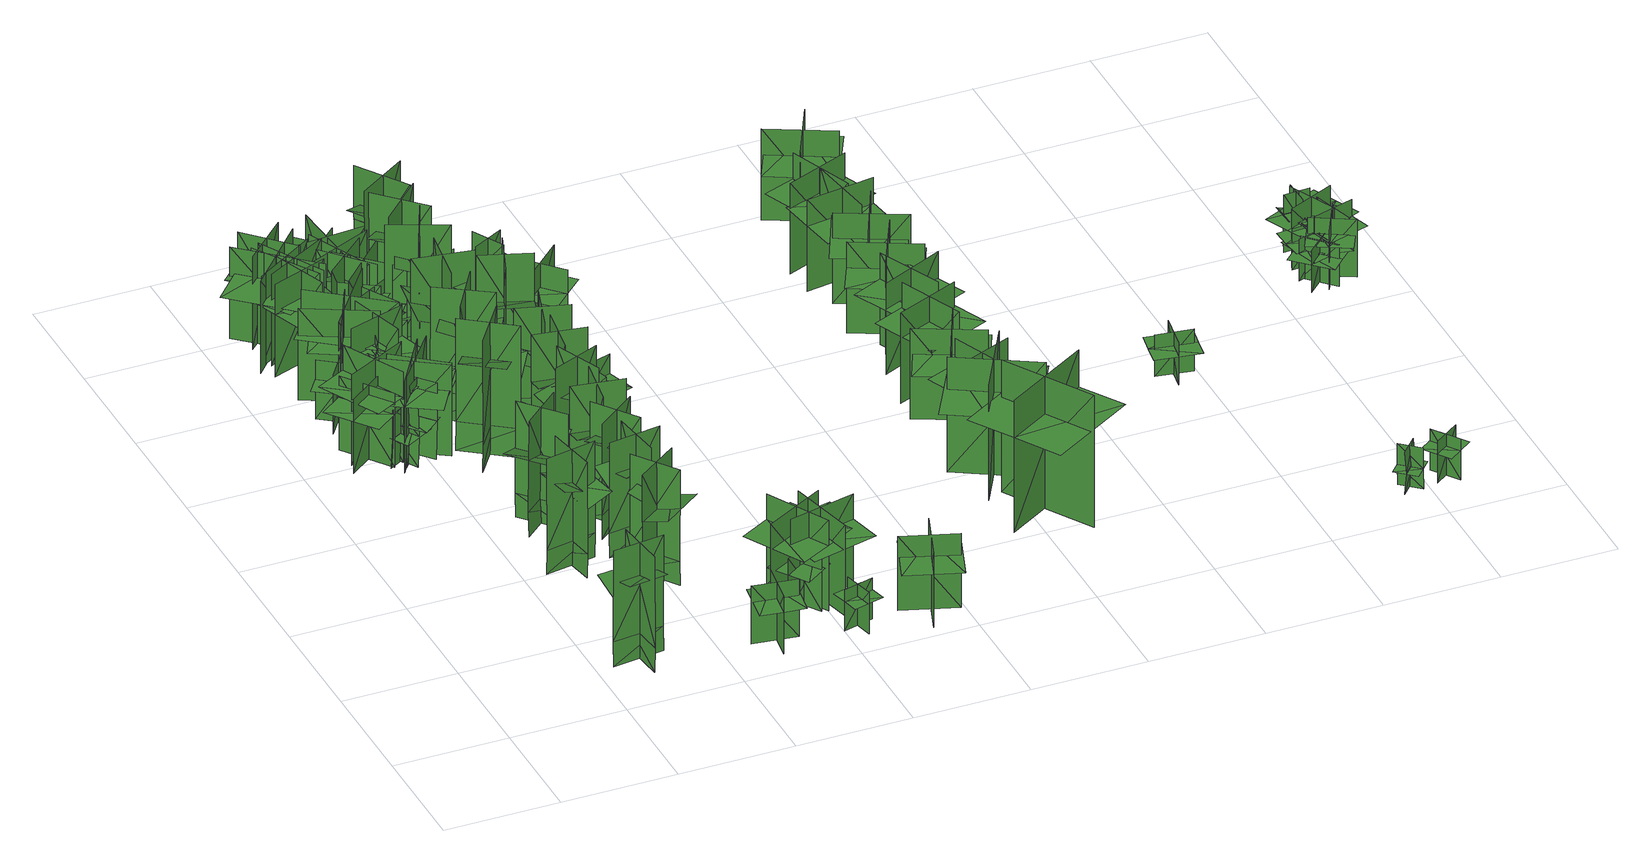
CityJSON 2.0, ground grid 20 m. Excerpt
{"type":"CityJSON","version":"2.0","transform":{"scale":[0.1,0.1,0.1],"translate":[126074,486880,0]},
"CityObjects":{
"tree1":{"type":"SolitaryVegetationObject","geometry":[{"type":"MultiSurface","lod":"1","boundaries":[[[0,1,2]],[[0,2,3]],[[4,5,6]],[[4,6,7]],[[8,9,5]],[[8,5,4]],[[10,11,1]],[[10,1,0]],[[12,13,14]],[[12,14,15]],[[16,17,18]],[[16,18,19]]]}]},
"tree2":{"type":"SolitaryVegetationObject","geometry":[{"type":"MultiSurface","lod":"1","boundaries":[[[20,21,22]],[[20,22,23]],[[24,25,26]],[[24,26,27]],[[28,29,30]],[[28,30,31]],[[28,31,32]],[[28,32,33]]]}]},
"tree3":{"type":"SolitaryVegetationObject","geometry":[{"type":"MultiSurface","lod":"1","boundaries":[[[34,35,36]],[[34,36,37]],[[38,39,40]],[[38,40,41]],[[42,43,44]],[[42,44,45]],[[42,45,46]],[[42,46,47]]]}]},
"tree4":{"type":"SolitaryVegetationObject","geometry":[{"type":"MultiSurface","lod":"1","boundaries":[[[48,49,50]],[[48,50,51]],[[52,53,54]],[[52,54,55]],[[56,57,58]],[[56,58,59]],[[56,60,61]],[[56,61,57]]]}]},
"tree5":{"type":"SolitaryVegetationObject","geometry":[{"type":"MultiSurface","lod":"1","boundaries":[[[62,63,64]],[[62,64,65]],[[66,67,68]],[[66,68,69]],[[70,71,67]],[[70,67,66]],[[72,73,63]],[[72,63,62]],[[62,63,74]],[[62,74,75]],[[62,76,77]],[[62,77,63]]]}]},
"tree6":{"type":"SolitaryVegetationObject","geometry":[{"type":"MultiSurface","lod":"1","boundaries":[[[78,79,80]],[[78,80,81]],[[82,83,84]],[[82,84,85]],[[86,87,83]],[[86,83,82]],[[88,89,79]],[[88,79,78]],[[90,91,92]],[[90,92,93]],[[94,95,96]],[[94,96,97]]]}]},
"tree7":{"type":"SolitaryVegetationObject","geometry":[{"type":"MultiSurface","lod":"1","boundaries":[[[98,99,100]],[[98,100,101]],[[102,103,104]],[[102,104,105]],[[106,107,108]],[[106,108,109]],[[106,109,110]],[[106,110,111]]]}]},
"tree8":{"type":"SolitaryVegetationObject","geometry":[{"type":"MultiSurface","lod":"1","boundaries":[[[112,113,114]],[[112,114,115]],[[116,117,118]],[[116,118,119]],[[120,121,117]],[[120,117,116]],[[122,123,113]],[[122,113,112]],[[112,113,124]],[[112,124,125]],[[112,126,127]],[[112,127,113]]]}]},
"tree9":{"type":"SolitaryVegetationObject","geometry":[{"type":"MultiSurface","lod":"1","boundaries":[[[128,129,130]],[[128,130,131]],[[132,133,134]],[[132,134,135]],[[136,137,138]],[[136,138,139]],[[136,139,140]],[[136,140,141]]]}]},
"tree10":{"type":"SolitaryVegetationObject","geometry":[{"type":"MultiSurface","lod":"1","boundaries":[[[142,143,144]],[[142,144,145]],[[146,147,148]],[[146,148,149]],[[150,151,152]],[[150,152,153]],[[150,153,154]],[[150,154,155]]]}]},
"tree11":{"type":"SolitaryVegetationObject","geometry":[{"type":"MultiSurface","lod":"1","boundaries":[[[156,157,158]],[[156,158,159]],[[160,161,162]],[[160,162,163]],[[164,165,161]],[[164,161,160]],[[166,167,157]],[[166,157,156]],[[168,169,170]],[[168,170,171]],[[172,173,174]],[[172,174,175]]]}]},
"tree12":{"type":"SolitaryVegetationObject","geometry":[{"type":"MultiSurface","lod":"1","boundaries":[[[176,177,178]],[[176,178,179]],[[180,181,182]],[[180,182,183]],[[184,185,186]],[[184,186,187]],[[184,187,188]],[[184,188,189]]]}]},
"tree13":{"type":"SolitaryVegetationObject","geometry":[{"type":"MultiSurface","lod":"1","boundaries":[[[190,191,192]],[[190,192,193]],[[194,195,196]],[[194,196,197]],[[198,199,200]],[[198,200,201]],[[198,202,203]],[[198,203,199]]]}]},
"tree14":{"type":"SolitaryVegetationObject","geometry":[{"type":"MultiSurface","lod":"1","boundaries":[[[204,205,206]],[[204,206,207]],[[208,209,210]],[[208,210,211]],[[212,213,214]],[[212,214,215]],[[212,215,216]],[[212,216,217]]]}]},
"tree15":{"type":"SolitaryVegetationObject","geometry":[{"type":"MultiSurface","lod":"1","boundaries":[[[218,219,220]],[[218,220,221]],[[222,223,224]],[[222,224,225]],[[226,227,228]],[[226,228,229]],[[226,230,231]],[[226,231,227]]]}]},
"tree16":{"type":"SolitaryVegetationObject","geometry":[{"type":"MultiSurface","lod":"1","boundaries":[[[232,233,234]],[[232,234,235]],[[236,237,238]],[[236,238,239]],[[240,241,242]],[[240,242,243]],[[240,243,244]],[[240,244,245]]]}]},
"tree17":{"type":"SolitaryVegetationObject","geometry":[{"type":"MultiSurface","lod":"1","boundaries":[[[246,247,248]],[[246,248,249]],[[250,251,252]],[[250,252,253]],[[254,255,256]],[[254,256,257]],[[254,257,258]],[[254,258,259]]]}]},
"tree18":{"type":"SolitaryVegetationObject","geometry":[{"type":"MultiSurface","lod":"1","boundaries":[[[260,261,262]],[[260,262,263]],[[264,265,266]],[[264,266,267]],[[268,269,270]],[[268,270,271]],[[268,272,273]],[[268,273,269]]]}]},
"tree19":{"type":"SolitaryVegetationObject","geometry":[{"type":"MultiSurface","lod":"1","boundaries":[[[274,275,276]],[[274,276,277]],[[278,279,280]],[[278,280,281]],[[282,283,284]],[[282,284,285]],[[282,285,286]],[[282,286,287]]]}]},
"tree20":{"type":"SolitaryVegetationObject","geometry":[{"type":"MultiSurface","lod":"1","boundaries":[[[288,289,290]],[[288,290,291]],[[292,293,294]],[[292,294,295]],[[296,297,298]],[[296,298,299]],[[296,300,301]],[[296,301,297]]]}]},
"tree21":{"type":"SolitaryVegetationObject","geometry":[{"type":"MultiSurface","lod":"1","boundaries":[[[302,303,304]],[[302,304,305]],[[306,307,308]],[[306,308,309]],[[310,311,312]],[[310,312,313]],[[310,314,315]],[[310,315,311]]]}]},
"tree22":{"type":"SolitaryVegetationObject","geometry":[{"type":"MultiSurface","lod":"1","boundaries":[[[316,317,318]],[[316,318,319]],[[320,321,322]],[[320,322,323]],[[324,325,326]],[[324,326,327]],[[324,328,329]],[[324,329,325]]]}]},
"tree23":{"type":"SolitaryVegetationObject","geometry":[{"type":"MultiSurface","lod":"1","boundaries":[[[330,331,332]],[[330,332,333]],[[334,335,336]],[[334,336,337]],[[338,339,340]],[[338,340,341]],[[338,341,342]],[[338,342,343]]]}]},
"tree24":{"type":"SolitaryVegetationObject","geometry":[{"type":"MultiSurface","lod":"1","boundaries":[[[344,345,346]],[[344,346,347]],[[348,349,350]],[[348,350,351]],[[352,353,354]],[[352,354,355]],[[352,355,356]],[[352,356,357]]]}]},
"tree25":{"type":"SolitaryVegetationObject","geometry":[{"type":"MultiSurface","lod":"1","boundaries":[[[358,359,360]],[[358,360,361]],[[362,363,364]],[[362,364,365]],[[366,367,363]],[[366,363,362]],[[368,369,359]],[[368,359,358]],[[370,371,372]],[[370,372,373]],[[374,375,376]],[[374,376,377]]]}]},
"tree26":{"type":"SolitaryVegetationObject","geometry":[{"type":"MultiSurface","lod":"1","boundaries":[[[378,379,380]],[[378,380,381]],[[382,383,384]],[[382,384,385]],[[386,387,383]],[[386,383,382]],[[388,389,379]],[[388,379,378]],[[390,391,392]],[[390,392,393]],[[394,395,396]],[[394,396,397]]]}]},
"tree27":{"type":"SolitaryVegetationObject","geometry":[{"type":"MultiSurface","lod":"1","boundaries":[[[398,399,400]],[[398,400,401]],[[402,403,404]],[[402,404,405]],[[406,407,408]],[[406,408,409]],[[406,409,410]],[[406,410,411]]]}]},
"tree28":{"type":"SolitaryVegetationObject","geometry":[{"type":"MultiSurface","lod":"1","boundaries":[[[412,413,414]],[[412,414,415]],[[416,417,418]],[[416,418,419]],[[420,421,422]],[[420,422,423]],[[420,424,425]],[[420,425,421]]]}]},
"tree29":{"type":"SolitaryVegetationObject","geometry":[{"type":"MultiSurface","lod":"1","boundaries":[[[426,427,428]],[[426,428,429]],[[430,431,432]],[[430,432,433]],[[434,435,436]],[[434,436,437]],[[434,437,438]],[[434,438,439]]]}]},
"tree30":{"type":"SolitaryVegetationObject","geometry":[{"type":"MultiSurface","lod":"1","boundaries":[[[440,441,442]],[[440,442,443]],[[444,445,446]],[[444,446,447]],[[448,449,445]],[[448,445,444]],[[450,451,441]],[[450,441,440]],[[452,453,454]],[[452,454,455]],[[456,457,458]],[[456,458,459]]]}]},
"tree31":{"type":"SolitaryVegetationObject","geometry":[{"type":"MultiSurface","lod":"1","boundaries":[[[460,461,462]],[[460,462,463]],[[464,465,466]],[[464,466,467]],[[468,469,470]],[[468,470,471]],[[468,472,473]],[[468,473,469]]]}]},
"tree32":{"type":"SolitaryVegetationObject","geometry":[{"type":"MultiSurface","lod":"1","boundaries":[[[474,475,476]],[[474,476,477]],[[478,479,480]],[[478,480,481]],[[482,483,484]],[[482,484,485]],[[482,485,486]],[[482,486,487]]]}]},
"tree33":{"type":"SolitaryVegetationObject","geometry":[{"type":"MultiSurface","lod":"1","boundaries":[[[488,489,490]],[[488,490,491]],[[492,493,494]],[[492,494,495]],[[496,497,498]],[[496,498,499]],[[496,500,501]],[[496,501,497]]]}]},
"tree34":{"type":"SolitaryVegetationObject","geometry":[{"type":"MultiSurface","lod":"1","boundaries":[[[502,503,504]],[[502,504,505]],[[506,507,508]],[[506,508,509]],[[510,511,507]],[[510,507,506]],[[512,513,503]],[[512,503,502]],[[514,515,516]],[[514,516,517]],[[518,519,520]],[[518,520,521]]]}]},
"tree35":{"type":"SolitaryVegetationObject","geometry":[{"type":"MultiSurface","lod":"1","boundaries":[[[522,523,524]],[[522,524,525]],[[526,527,528]],[[526,528,529]],[[530,531,532]],[[530,532,533]],[[530,533,534]],[[530,534,535]]]}]},
"tree36":{"type":"SolitaryVegetationObject","geometry":[{"type":"MultiSurface","lod":"1","boundaries":[[[536,537,538]],[[536,538,539]],[[540,541,542]],[[540,542,543]],[[544,545,546]],[[544,546,547]],[[544,548,549]],[[544,549,545]]]}]},
"tree37":{"type":"SolitaryVegetationObject","geometry":[{"type":"MultiSurface","lod":"1","boundaries":[[[550,551,552]],[[550,552,553]],[[554,555,556]],[[554,556,557]],[[558,559,555]],[[558,555,554]],[[560,561,551]],[[560,551,550]],[[562,563,564]],[[562,564,565]],[[566,567,568]],[[566,568,569]]]}]},
"tree38":{"type":"SolitaryVegetationObject","geometry":[{"type":"MultiSurface","lod":"1","boundaries":[[[570,571,572]],[[570,572,573]],[[574,575,576]],[[574,576,577]],[[578,579,580]],[[578,580,581]],[[578,581,582]],[[578,582,583]]]}]},
"tree39":{"type":"SolitaryVegetationObject","geometry":[{"type":"MultiSurface","lod":"1","boundaries":[[[584,585,586]],[[584,586,587]],[[588,589,590]],[[588,590,591]],[[592,593,594]],[[592,594,595]],[[592,595,596]],[[592,596,597]]]}]},
"tree40":{"type":"SolitaryVegetationObject","geometry":[{"type":"MultiSurface","lod":"1","boundaries":[[[598,599,600]],[[598,600,601]],[[602,603,604]],[[602,604,605]],[[606,607,603]],[[606,603,602]],[[608,609,599]],[[608,599,598]],[[610,611,612]],[[610,612,613]],[[614,615,616]],[[614,616,617]]]}]},
"tree41":{"type":"SolitaryVegetationObject","geometry":[{"type":"MultiSurface","lod":"1","boundaries":[[[618,619,620]],[[618,620,621]],[[622,623,624]],[[622,624,625]],[[626,627,628]],[[626,628,629]],[[626,630,631]],[[626,631,627]]]}]},
"tree42":{"type":"SolitaryVegetationObject","geometry":[{"type":"MultiSurface","lod":"1","boundaries":[[[632,633,634]],[[632,634,635]],[[636,637,638]],[[636,638,639]],[[640,641,637]],[[640,637,636]],[[642,643,633]],[[642,633,632]],[[644,645,646]],[[644,646,647]],[[648,649,650]],[[648,650,651]]]}]},
"tree43":{"type":"SolitaryVegetationObject","geometry":[{"type":"MultiSurface","lod":"1","boundaries":[[[652,653,654]],[[652,654,655]],[[656,657,658]],[[656,658,659]],[[660,661,657]],[[660,657,656]],[[662,663,653]],[[662,653,652]],[[664,665,666]],[[664,666,667]],[[668,669,670]],[[668,670,671]]]}]},
"tree44":{"type":"SolitaryVegetationObject","geometry":[{"type":"MultiSurface","lod":"1","boundaries":[[[672,673,674]],[[672,674,675]],[[676,677,678]],[[676,678,679]],[[680,681,677]],[[680,677,676]],[[682,683,673]],[[682,673,672]],[[684,685,686]],[[684,686,687]],[[688,689,690]],[[688,690,691]]]}]},
"tree45":{"type":"SolitaryVegetationObject","geometry":[{"type":"MultiSurface","lod":"1","boundaries":[[[692,693,694]],[[692,694,695]],[[696,697,698]],[[696,698,699]],[[700,701,702]],[[700,702,703]],[[700,703,704]],[[700,704,705]]]}]},
"tree46":{"type":"SolitaryVegetationObject","geometry":[{"type":"MultiSurface","lod":"1","boundaries":[[[706,707,708]],[[706,708,709]],[[710,711,712]],[[710,712,713]],[[714,715,711]],[[714,711,710]],[[716,717,707]],[[716,707,706]],[[718,719,720]],[[718,720,721]],[[722,723,724]],[[722,724,725]]]}]},
"tree47":{"type":"SolitaryVegetationObject","geometry":[{"type":"MultiSurface","lod":"1","boundaries":[[[726,727,728]],[[726,728,729]],[[730,731,732]],[[730,732,733]],[[734,735,736]],[[734,736,737]],[[734,737,738]],[[734,738,739]]]}]},
"tree48":{"type":"SolitaryVegetationObject","geometry":[{"type":"MultiSurface","lod":"1","boundaries":[[[740,741,742]],[[740,742,743]],[[744,745,746]],[[744,746,747]],[[748,749,745]],[[748,745,744]],[[750,751,741]],[[750,741,740]],[[752,753,754]],[[752,754,755]],[[756,757,758]],[[756,758,759]]]}]},
"tree49":{"type":"SolitaryVegetationObject","geometry":[{"type":"MultiSurface","lod":"1","boundaries":[[[760,761,762]],[[760,762,763]],[[764,765,766]],[[764,766,767]],[[768,769,770]],[[768,770,771]],[[768,771,772]],[[768,772,773]]]}]},
"tree50":{"type":"SolitaryVegetationObject","geometry":[{"type":"MultiSurface","lod":"1","boundaries":[[[774,775,776]],[[774,776,777]],[[778,779,780]],[[778,780,781]],[[782,783,779]],[[782,779,778]],[[784,785,775]],[[784,775,774]],[[786,787,788]],[[786,788,789]],[[790,791,792]],[[790,792,793]]]}]},
"tree51":{"type":"SolitaryVegetationObject","geometry":[{"type":"MultiSurface","lod":"1","boundaries":[[[794,795,796]],[[794,796,797]],[[798,799,800]],[[798,800,801]],[[802,803,804]],[[802,804,805]],[[802,805,806]],[[802,806,807]]]}]},
"tree52":{"type":"SolitaryVegetationObject","geometry":[{"type":"MultiSurface","lod":"1","boundaries":[[[808,809,810]],[[808,810,811]],[[812,813,814]],[[812,814,815]],[[816,817,813]],[[816,813,812]],[[818,819,809]],[[818,809,808]],[[820,821,822]],[[820,822,823]],[[824,825,826]],[[824,826,827]]]}]},
"tree53":{"type":"SolitaryVegetationObject","geometry":[{"type":"MultiSurface","lod":"1","boundaries":[[[828,829,830]],[[828,830,831]],[[832,833,834]],[[832,834,835]],[[836,837,833]],[[836,833,832]],[[838,839,829]],[[838,829,828]],[[840,841,842]],[[840,842,843]],[[844,845,846]],[[844,846,847]]]}]},
"tree54":{"type":"SolitaryVegetationObject","geometry":[{"type":"MultiSurface","lod":"1","boundaries":[[[848,849,850]],[[848,850,851]],[[852,853,854]],[[852,854,855]],[[856,857,858]],[[856,858,859]],[[856,859,860]],[[856,860,861]]]}]},
"tree55":{"type":"SolitaryVegetationObject","geometry":[{"type":"MultiSurface","lod":"1","boundaries":[[[862,863,864]],[[862,864,865]],[[866,867,868]],[[866,868,869]],[[870,871,872]],[[870,872,873]],[[870,873,874]],[[870,874,875]]]}]},
"tree56":{"type":"SolitaryVegetationObject","geometry":[{"type":"MultiSurface","lod":"1","boundaries":[[[876,877,878]],[[876,878,879]],[[880,881,882]],[[880,882,883]],[[884,885,886]],[[884,886,887]],[[884,887,888]],[[884,888,889]]]}]},
"tree57":{"type":"SolitaryVegetationObject","geometry":[{"type":"MultiSurface","lod":"1","boundaries":[[[890,891,892]],[[890,892,893]],[[894,895,896]],[[894,896,897]],[[898,899,900]],[[898,900,901]],[[898,901,902]],[[898,902,903]]]}]},
"tree58":{"type":"SolitaryVegetationObject","geometry":[{"type":"MultiSurface","lod":"1","boundaries":[[[904,905,906]],[[904,906,907]],[[908,909,910]],[[908,910,911]],[[912,913,914]],[[912,914,915]],[[912,915,916]],[[912,916,917]]]}]},
"tree59":{"type":"SolitaryVegetationObject","geometry":[{"type":"MultiSurface","lod":"1","boundaries":[[[918,919,920]],[[918,920,921]],[[922,923,924]],[[922,924,925]],[[926,927,928]],[[926,928,929]],[[926,929,930]],[[926,930,931]]]}]},
"tree60":{"type":"SolitaryVegetationObject","geometry":[{"type":"MultiSurface","lod":"1","boundaries":[[[932,933,934]],[[932,934,935]],[[936,937,938]],[[936,938,939]],[[940,941,942]],[[940,942,943]],[[940,943,944]],[[940,944,945]]]}]},
"tree61":{"type":"SolitaryVegetationObject","geometry":[{"type":"MultiSurface","lod":"1","boundaries":[[[946,947,948]],[[946,948,949]],[[950,951,952]],[[950,952,953]],[[954,955,956]],[[954,956,957]],[[954,957,958]],[[954,958,959]]]}]},
"tree62":{"type":"SolitaryVegetationObject","geometry":[{"type":"MultiSurface","lod":"1","boundaries":[[[960,961,962]],[[960,962,963]],[[964,965,966]],[[964,966,967]],[[968,969,970]],[[968,970,971]],[[968,971,972]],[[968,972,973]]]}]},
"tree63":{"type":"SolitaryVegetationObject","geometry":[{"type":"MultiSurface","lod":"1","boundaries":[[[974,975,976]],[[974,976,977]],[[978,979,980]],[[978,980,981]],[[982,983,984]],[[982,984,985]],[[982,985,986]],[[982,986,987]]]}]},
"tree64":{"type":"SolitaryVegetationObject","geometry":[{"type":"MultiSurface","lod":"1","boundaries":[[[988,989,990]],[[988,990,991]],[[992,993,994]],[[992,994,995]],[[996,997,998]],[[996,998,999]],[[996,999,1000]],[[996,1000,1001]]]}]},
"tree65":{"type":"SolitaryVegetationObject","geometry":[{"type":"MultiSurface","lod":"1","boundaries":[[[1002,1003,1004]],[[1002,1004,1005]],[[1006,1007,1008]],[[1006,1008,1009]],[[1010,1011,1012]],[[1010,1012,1013]],[[1010,1013,1014]],[[1010,1014,1015]]]}]},
"tree66":{"type":"SolitaryVegetationObject","geometry":[{"type":"MultiSurface","lod":"1","boundaries":[[[1016,1017,1018]],[[1016,1018,1019]],[[1020,1021,1022]],[[1020,1022,1023]],[[1024,1025,1026]],[[1024,1026,1027]],[[1024,1027,1028]],[[1024,1028,1029]]]}]},
"tree67":{"type":"SolitaryVegetationObject","geometry":[{"type":"MultiSurface","lod":"1","boundaries":[[[1030,1031,1032]],[[1030,1032,1033]],[[1034,1035,1036]],[[1034,1036,1037]],[[1038,1039,1040]],[[1038,1040,1041]],[[1038,1041,1042]],[[1038,1042,1043]]]}]},
"tree68":{"type":"SolitaryVegetationObject","geometry":[{"type":"MultiSurface","lod":"1","boundaries":[[[1044,1045,1046]],[[1044,1046,1047]],[[1048,1049,1050]],[[1048,1050,1051]],[[1052,1053,1054]],[[1052,1054,1055]],[[1052,1055,1056]],[[1052,1056,1057]]]}]},
"tree69":{"type":"SolitaryVegetationObject","geometry":[{"type":"MultiSurface","lod":"1","boundaries":[[[1058,1059,1060]],[[1058,1060,1061]],[[1062,1063,1064]],[[1062,1064,1065]],[[1066,1067,1068]],[[1066,1068,1069]],[[1066,1069,1070]],[[1066,1070,1071]]]}]},
"tree70":{"type":"SolitaryVegetationObject","geometry":[{"type":"MultiSurface","lod":"1","boundaries":[[[1072,1073,1074]],[[1072,1074,1075]],[[1076,1077,1078]],[[1076,1078,1079]],[[1080,1081,1082]],[[1080,1082,1083]],[[1080,1083,1084]],[[1080,1084,1085]]]}]},
"tree71":{"type":"SolitaryVegetationObject","geometry":[{"type":"MultiSurface","lod":"1","boundaries":[[[1086,1087,1088]],[[1086,1088,1089]],[[1090,1091,1092]],[[1090,1092,1093]],[[1094,1095,1091]],[[1094,1091,1090]],[[1096,1097,1087]],[[1096,1087,1086]],[[1086,1087,1098]],[[1086,1098,1099]],[[1086,1100,1101]],[[1086,1101,1087]]]}]},
"tree72":{"type":"SolitaryVegetationObject","geometry":[{"type":"MultiSurface","lod":"1","boundaries":[[[1102,1103,1104]],[[1102,1104,1105]],[[1106,1107,1108]],[[1106,1108,1109]],[[1110,1111,1112]],[[1110,1112,1113]],[[1110,1113,1114]],[[1110,1114,1115]]]}]},
"tree73":{"type":"SolitaryVegetationObject","geometry":[{"type":"MultiSurface","lod":"1","boundaries":[[[1116,1117,1118]],[[1116,1118,1119]],[[1120,1121,1122]],[[1120,1122,1123]],[[1124,1125,1126]],[[1124,1126,1127]],[[1124,1127,1128]],[[1124,1128,1129]]]}]},
"tree74":{"type":"SolitaryVegetationObject","geometry":[{"type":"MultiSurface","lod":"1","boundaries":[[[1130,1131,1132]],[[1130,1132,1133]],[[1134,1135,1136]],[[1134,1136,1137]],[[1138,1139,1140]],[[1138,1140,1141]],[[1138,1141,1142]],[[1138,1142,1143]]]}]},
"tree75":{"type":"SolitaryVegetationObject","geometry":[{"type":"MultiSurface","lod":"1","boundaries":[[[1144,1145,1146]],[[1144,1146,1147]],[[1148,1149,1150]],[[1148,1150,1151]],[[1152,1153,1154]],[[1152,1154,1155]],[[1152,1155,1156]],[[1152,1156,1157]]]}]},
"tree76":{"type":"SolitaryVegetationObject","geometry":[{"type":"MultiSurface","lod":"1","boundaries":[[[1158,1159,1160]],[[1158,1160,1161]],[[1162,1163,1164]],[[1162,1164,1165]],[[1166,1167,1168]],[[1166,1168,1169]],[[1166,1169,1170]],[[1166,1170,1171]]]}]},
"tree77":{"type":"SolitaryVegetationObject","geometry":[{"type":"MultiSurface","lod":"1","boundaries":[[[1172,1173,1174]],[[1172,1174,1175]],[[1176,1177,1178]],[[1176,1178,1179]],[[1180,1181,1177]],[[1180,1177,1176]],[[1182,1183,1173]],[[1182,1173,1172]],[[1184,1185,1186]],[[1184,1186,1187]],[[1188,1189,1190]],[[1188,1190,1191]]]}]},
"tree78":{"type":"SolitaryVegetationObject","geometry":[{"type":"MultiSurface","lod":"1","boundaries":[[[1192,1193,1194]],[[1192,1194,1195]],[[1196,1197,1198]],[[1196,1198,1199]],[[1200,1201,1202]],[[1200,1202,1203]],[[1200,1203,1204]],[[1200,1204,1205]]]}]},
"tree79":{"type":"SolitaryVegetationObject","geometry":[{"type":"MultiSurface","lod":"1","boundaries":[[[1206,1207,1208]],[[1206,1208,1209]],[[1210,1211,1212]],[[1210,1212,1213]],[[1214,1215,1216]],[[1214,1216,1217]],[[1214,1217,1218]],[[1214,1218,1219]]]}]},
"tree80":{"type":"SolitaryVegetationObject","geometry":[{"type":"MultiSurface","lod":"1","boundaries":[[[1220,1221,1222]],[[1220,1222,1223]],[[1224,1225,1226]],[[1224,1226,1227]],[[1228,1229,1230]],[[1228,1230,1231]],[[1228,1231,1232]],[[1228,1232,1233]]]}]},
"tree81":{"type":"SolitaryVegetationObject","geometry":[{"type":"MultiSurface","lod":"1","boundaries":[[[1234,1235,1236]],[[1234,1236,1237]],[[1238,1239,1240]],[[1238,1240,1241]],[[1242,1243,1244]],[[1242,1244,1245]],[[1242,1245,1246]],[[1242,1246,1247]]]}]}
},
"vertices":[
[229,121,47],[319,131,47],[319,130,218],[229,119,218],[282,78,48],[272,168,48],[271,168,218],[281,78,218],[281,78,2],[271,168,2],[229,119,2],[319,130,2],[229,120,131],[319,130,131],[313,176,147],[223,166,147],[306,129,157],[239,120,157],[243,86,167],[311,95,167],
[72,772,11],[152,832,11],[152,832,149],[72,772,149],[138,762,11],[78,842,11],[78,842,149],[138,762,149],[138,762,110],[178,793,110],[117,872,110],[78,842,110],[38,812,110],[98,732,110],
[79,796,10],[188,851,10],[188,851,179],[79,796,179],[156,771,10],[101,879,10],[101,879,179],[156,771,179],[156,771,132],[210,798,132],[155,907,132],[101,879,132],[47,851,132],[102,743,132],
[77,931,16],[131,892,16],[131,892,126],[77,931,126],[85,881,16],[124,935,16],[124,935,126],[85,881,126],[85,881,90],[124,935,90],[95,956,90],[56,902,90],[115,859,90],[154,913,90],
[186,794,63],[135,764,63],[150,737,63],[202,767,63],[176,754,63],[147,805,63],[144,803,117],[173,752,117],[173,752,8],[144,803,8],[185,796,8],[133,766,8],[135,764,117],[186,794,117],[171,820,63],[120,790,63],
[276,450,51],[291,361,51],[290,361,222],[274,450,222],[236,394,52],[325,410,52],[325,411,222],[236,395,222],[236,395,6],[325,411,6],[274,450,6],[290,361,6],[275,450,134],[291,361,134],[336,369,151],[320,458,151],[288,373,161],[276,440,161],[242,434,171],[255,367,171],
[133,829,6],[235,763,6],[235,763,176],[133,829,176],[149,749,6],[215,852,6],[215,852,176],[149,749,176],[149,749,128],[201,717,128],[266,819,128],[215,852,128],[164,885,128],[98,782,128],
[161,822,77],[211,765,77],[241,791,78],[191,848,78],[214,820,77],[156,770,77],[159,766,148],[217,816,148],[217,816,7],[159,766,7],[158,820,7],[209,763,7],[211,765,148],[161,822,148],[132,797,78],[182,739,78],
[188,934,15],[74,992,15],[74,992,186],[188,934,186],[162,1012,15],[162,1012,186],[105,898,186],[105,898,15],[162,1012,132],[115,1036,132],[69,945,132],[116,920,132],[164,896,132],[210,988,132],
[157,760,6],[232,856,6],[232,856,175],[157,760,175],[238,769,6],[142,844,6],[142,844,175],[238,769,175],[238,769,128],[275,817,128],[180,892,128],[142,844,128],[104,797,128],[200,721,128],
[316,495,52],[256,563,52],[257,563,223],[317,496,223],[320,563,53],[252,503,53],[253,502,223],[321,562,223],[321,562,7],[253,502,7],[317,496,7],[257,563,7],[316,495,136],[256,563,136],[222,533,152],[282,465,152],[265,554,162],[310,503,162],[336,526,172],[290,577,172],
[75,1177,17],[144,1069,17],[144,1069,187],[75,1177,187],[58,1097,17],[58,1097,187],[166,1166,187],[166,1166,17],[58,1097,134],[87,1052,134],[173,1107,134],[144,1152,134],[116,1197,134],[29,1142,134],
[100,1137,16],[136,1040,16],[136,1040,189],[100,1137,189],[67,1065,16],[165,1101,16],[165,1101,189],[67,1065,189],[67,1065,133],[165,1101,133],[145,1154,133],[47,1118,133],[86,1011,133],[184,1047,133],
[163,1089,16],[46,1194,16],[46,1194,187],[163,1089,187],[156,1201,16],[50,1084,16],[50,1084,187],[156,1201,187],[152,1196,139],[101,1242,139],[4,1135,139],[55,1089,139],[106,1043,139],[203,1150,139],
[165,979,10],[195,879,10],[195,879,184],[165,979,184],[127,908,10],[227,939,10],[227,939,184],[127,908,184],[127,908,127],[227,939,127],[210,993,127],[111,963,127],[144,854,127],[244,884,127],
[212,1059,13],[117,933,13],[117,933,184],[212,1059,184],[101,1042,13],[226,947,13],[226,947,184],[101,1042,184],[106,1039,136],[64,984,136],[179,896,136],[221,951,136],[263,1006,136],[147,1093,136],
[74,1096,16],[186,1159,16],[186,1159,187],[74,1096,187],[153,1074,16],[153,1074,187],[91,1186,187],[91,1186,16],[153,1074,133],[199,1100,133],[150,1190,133],[103,1164,133],[56,1138,133],[106,1048,133],
[66,1151,16],[141,1224,16],[141,1224,189],[66,1151,189],[146,1150,16],[73,1225,16],[73,1225,189],[146,1150,189],[146,1150,133],[73,1225,133],[33,1185,133],[106,1111,133],[187,1190,133],[114,1265,133],
[192,999,13],[168,897,13],[168,897,153],[192,999,153],[135,964,13],[135,964,153],[237,940,153],[237,940,13],[135,964,109],[125,921,109],[207,902,109],[217,945,109],[227,987,109],[145,1006,109],
[165,1000,13],[199,943,13],[199,943,124],[165,1000,124],[153,951,13],[210,985,13],[210,985,124],[153,951,124],[153,951,88],[210,985,88],[191,1016,88],[134,982,88],[171,920,88],[228,954,88],
[248,858,8],[206,836,8],[206,836,87],[248,858,87],[213,869,8],[236,827,8],[236,827,87],[213,869,87],[213,869,61],[236,827,61],[259,839,61],[236,881,61],[191,856,61],[213,815,61],
[197,1101,15],[113,1085,15],[113,1085,156],[197,1101,156],[142,1138,15],[158,1054,15],[158,1054,156],[142,1138,156],[142,1138,110],[158,1054,110],[204,1062,110],[188,1146,110],[97,1129,110],[113,1045,110],
[181,1017,13],[211,963,13],[211,963,95],[181,1017,95],[170,975,13],[223,1005,13],[223,1005,95],[170,975,95],[176,978,64],[188,956,64],[226,977,64],[214,999,64],[201,1022,64],[163,1000,64],
[93,1157,15],[196,1179,15],[196,1179,155],[93,1157,155],[150,1121,15],[150,1121,155],[127,1223,155],[127,1223,15],[150,1121,111],[193,1130,111],[175,1212,111],[132,1202,111],[89,1193,111],[108,1111,111],
[429,347,50],[355,294,50],[355,295,220],[428,348,220],[362,359,50],[414,285,50],[415,285,220],[362,359,220],[362,359,5],[415,285,5],[428,348,5],[355,295,5],[429,348,133],[355,295,133],[382,257,150],[455,310,150],[365,302,160],[420,342,160],[400,370,169],[345,330,169],
[345,401,51],[435,413,51],[435,411,221],[345,399,221],[399,359,51],[387,449,51],[386,449,221],[398,359,221],[398,359,6],[386,449,6],[345,399,6],[435,411,6],[345,400,134],[435,412,134],[429,458,150],[339,446,150],[422,410,160],[355,401,160],[360,367,170],[427,376,170],
[528,80,3],[451,91,3],[451,91,111],[528,80,111],[497,121,3],[486,44,3],[486,44,111],[497,121,111],[497,121,81],[459,127,81],[448,50,81],[486,44,81],[524,39,81],[536,116,81],
[164,1088,13],[236,1042,13],[236,1042,155],[164,1088,155],[178,1024,13],[224,1096,13],[224,1096,155],[178,1024,155],[178,1024,109],[224,1096,109],[184,1121,109],[139,1049,109],[217,999,109],[263,1071,109],
[193,1083,14],[245,992,14],[245,992,153],[193,1083,153],[176,1018,14],[176,1018,153],[267,1070,153],[267,1070,14],[176,1018,109],[197,980,109],[270,1022,109],[248,1060,109],[227,1098,109],[154,1056,109],
[248,776,59],[332,716,59],[331,714,253],[247,774,253],[260,698,59],[320,783,59],[320,783,253],[260,699,253],[260,699,7],[320,783,7],[247,774,7],[331,714,7],[247,775,154],[332,715,154],[362,758,172],[278,818,172],[320,723,184],[256,768,184],[234,735,195],[297,691,195],
[235,1025,11],[238,959,11],[238,959,122],[235,1025,122],[201,987,11],[267,990,11],[267,990,122],[201,987,122],[201,987,86],[267,990,86],[266,1027,86],[199,1024,86],[202,951,86],[269,954,86],
[175,1183,13],[227,1066,13],[227,1066,183],[175,1183,183],[146,1106,13],[146,1106,183],[263,1158,183],[263,1158,13],[146,1106,129],[168,1057,129],[261,1099,129],[239,1148,129],[217,1197,129],[124,1154,129],
[237,1057,12],[167,1134,12],[167,1134,186],[237,1057,186],[241,1137,12],[164,1067,12],[164,1067,186],[241,1137,186],[241,1137,129],[164,1067,129],[202,1025,129],[279,1095,129],[202,1179,129],[125,1109,129],
[365,519,51],[419,447,51],[418,446,221],[364,519,221],[355,452,51],[427,506,51],[427,507,221],[355,452,221],[355,452,6],[427,507,6],[364,519,6],[418,446,6],[364,519,134],[419,447,134],[455,475,151],[401,547,151],[411,456,161],[370,510,161],[342,489,170],[384,436,170],
[268,1128,12],[179,1036,12],[179,1036,182],[268,1128,182],[186,1126,12],[186,1126,182],[278,1037,182],[278,1037,12],[186,1126,129],[149,1088,129],[222,1017,129],[259,1055,129],[297,1094,129],[223,1165,129],
[226,1028,12],[230,1095,12],[230,1095,123],[226,1028,123],[264,1062,12],[198,1066,12],[198,1066,123],[264,1062,123],[264,1062,87],[198,1066,87],[196,1030,87],[262,1026,87],[267,1098,87],[200,1103,87],
[323,888,59],[267,800,59],[266,801,253],[321,888,253],[246,871,59],[333,815,59],[334,816,253],[247,872,253],[247,872,7],[334,816,7],[321,888,7],[266,801,7],[322,888,154],[266,801,154],[311,772,172],[366,860,172],[274,813,184],[315,879,184],[282,900,195],[240,834,195],
[140,1162,11],[268,1171,11],[268,1171,182],[140,1162,182],[203,1109,11],[203,1109,182],[194,1237,182],[194,1237,11],[203,1109,128],[256,1113,128],[249,1215,128],[195,1211,128],[142,1207,128],[149,1105,128],
[235,1228,13],[159,1156,13],[159,1156,152],[235,1228,152],[168,1230,13],[168,1230,152],[240,1154,152],[240,1154,13],[168,1230,108],[136,1199,108],[194,1139,108],[225,1169,108],[257,1199,108],[199,1260,108],
[440,554,52],[351,568,52],[351,569,222],[441,555,222],[400,609,52],[386,520,52],[387,520,222],[401,609,222],[401,609,7],[387,520,7],[441,555,7],[351,569,7],[441,555,135],[351,568,135],[344,523,151],[433,509,151],[363,567,162],[430,557,162],[436,591,171],[368,601,171],
[236,1170,12],[228,1124,12],[228,1124,91],[236,1170,91],[206,1150,12],[253,1141,12],[253,1141,91],[206,1150,91],[206,1150,65],[253,1141,65],[258,1167,65],[211,1175,65],[202,1124,65],[248,1116,65],
[289,893,61],[304,995,61],[306,995,255],[291,893,255],[352,939,61],[250,954,61],[249,954,255],[352,938,255],[352,938,9],[249,954,9],[291,893,9],[306,995,9],[290,893,156],[305,995,156],[253,1003,175],[238,900,175],[303,981,186],[292,904,186],[331,899,197],[342,976,197],
[352,626,52],[435,661,52],[436,659,222],[352,625,222],[415,599,53],[380,683,53],[379,683,222],[414,599,222],[414,599,7],[379,683,7],[352,625,7],[436,659,7],[352,625,135],[436,660,135],[418,702,152],[334,668,152],[424,655,162],[362,629,162],[375,597,171],[437,623,171],
[443,711,52],[354,724,52],[354,726,223],[444,712,223],[403,766,53],[389,677,53],[390,676,223],[404,766,223],[404,766,7],[390,676,7],[444,712,7],[354,726,7],[443,712,136],[354,725,136],[347,680,152],[436,666,152],[366,723,162],[433,714,162],[438,748,172],[371,757,172],
[590,135,1],[546,198,1],[546,198,109],[590,135,109],[600,185,1],[536,141,1],[536,141,109],[600,185,109],[600,185,79],[578,217,79],[514,173,79],[536,141,79],[558,109,79],[622,153,79],
[323,1085,62],[281,991,62],[279,991,256],[322,1086,256],[250,1058,62],[344,1015,62],[345,1016,256],[250,1058,256],[250,1058,10],[345,1016,10],[322,1086,10],[279,991,10],[322,1086,157],[280,991,157],[328,969,176],[370,1064,176],[286,1004,187],[317,1075,187],[281,1091,198],[250,1020,198],
[619,214,2],[512,155,2],[512,155,171],[619,214,171],[541,237,2],[600,130,2],[600,130,171],[541,237,171],[541,237,124],[488,207,124],[546,101,124],[600,130,124],[653,160,124],[594,266,124],
[386,751,51],[413,837,51],[415,837,222],[388,750,222],[447,782,52],[361,809,52],[360,808,222],[447,781,222],[447,781,6],[360,808,6],[388,750,6],[415,837,6],[387,750,134],[414,837,134],[370,851,151],[343,764,151],[411,825,161],[391,760,161],[424,750,171],[443,815,171],
[618,98,3],[631,44,3],[631,44,80],[618,98,80],[599,66,3],[652,80,3],[652,80,80],[599,66,80],[599,66,58],[605,39,58],[659,53,58],[652,80,58],[645,106,58],[592,93,58],
[266,1153,61],[339,1080,61],[338,1078,256],[264,1152,256],[265,1074,61],[338,1148,61],[338,1148,256],[264,1075,256],[264,1075,10],[338,1148,10],[264,1152,10],[338,1078,10],[265,1152,156],[338,1079,156],[375,1116,175],[302,1189,175],[328,1089,187],[273,1143,187],[245,1115,197],[300,1061,197],
[590,225,2],[618,106,2],[618,106,171],[590,225,171],[547,156,2],[665,184,2],[665,184,171],[547,156,171],[547,156,124],[561,96,124],[679,125,124],[665,184,124],[651,243,124],[533,215,124],
[276,1236,59],[334,1150,59],[333,1149,254],[275,1235,254],[261,1159,60],[347,1217,60],[346,1218,254],[260,1160,254],[260,1160,8],[346,1218,8],[275,1235,8],[333,1149,8],[275,1235,154],[333,1149,154],[377,1179,173],[319,1265,173],[325,1161,185],[281,1225,185],[249,1203,196],[293,1139,196],
[451,936,52],[366,966,52],[366,968,223],[452,937,223],[422,998,53],[392,912,53],[392,912,223],[423,997,223],[423,997,7],[392,912,7],[452,937,7],[366,968,7],[451,936,135],[366,967,135],[350,924,152],[436,893,152],[378,963,162],[442,940,162],[453,973,172],[389,995,172],
[421,749,7],[421,749,116],[510,777,116],[510,777,7],[451,805,7],[451,805,116],[479,719,116],[479,719,7],[447,818,80],[402,803,80],[436,697,80],[481,711,80],[526,725,80],[491,832,80],
[792,53,4],[698,86,4],[698,86,142],[792,53,142],[763,113,4],[730,19,4],[730,19,142],[763,113,142],[763,113,103],[716,129,103],[683,35,103],[730,19,103],[777,2,103],[810,96,103],
[457,974,11],[533,1046,11],[533,1046,151],[457,974,151],[524,973,11],[524,973,151],[452,1049,151],[452,1049,11],[524,973,107],[556,1003,107],[498,1063,107],[467,1033,107],[435,1003,107],[493,943,107],
[458,1088,9],[504,1123,9],[504,1123,86],[458,1088,86],[495,1083,9],[495,1083,86],[460,1129,86],[460,1129,9],[495,1083,62],[515,1098,62],[486,1135,62],[467,1120,62],[448,1105,62],[476,1068,62],
[469,1219,7],[499,1165,7],[499,1165,89],[469,1219,89],[457,1177,7],[511,1206,7],[511,1206,89],[457,1177,89],[464,1180,58],[476,1158,58],[514,1179,58],[502,1201,58],[489,1223,58],[451,1202,58],
[922,405,11],[1057,328,11],[1057,328,226],[922,405,226],[949,305,11],[1026,440,11],[1026,440,226],[949,305,226],[949,305,166],[1016,267,166],[1093,401,166],[1026,440,166],[958,478,166],[881,344,166],
[982,331,3],[1074,180,3],[1074,180,249],[982,331,249],[954,217,3],[1104,309,3],[1104,309,249],[954,217,249],[954,217,180],[1000,141,180],[1151,234,180],[1104,309,180],[1058,385,180],[907,292,180],
[1057,479,11],[944,433,11],[944,433,181],[1057,479,181],[982,511,11],[1028,398,11],[1028,398,181],[982,511,181],[982,511,133],[926,488,133],[972,376,133],[1028,398,133],[1085,421,133],[1039,534,133],
[1040,515,10],[930,567,10],[930,567,179],[1040,515,179],[1013,591,10],[961,481,10],[961,481,179],[1013,591,179],[1013,591,132],[958,617,132],[906,507,132],[961,481,132],[1016,455,132],[1068,565,132],
[1041,650,18],[929,603,18],[929,603,187],[1041,650,187],[966,681,18],[1014,569,18],[1014,569,187],[966,681,187],[966,681,140],[910,657,140],[958,545,140],[1014,569,140],[1070,593,140],[1022,705,140],
[942,689,17],[1053,739,17],[1053,739,187],[942,689,187],[1018,660,17],[968,771,17],[968,771,187],[1018,660,187],[1018,660,139],[1074,685,139],[1023,796,139],[968,771,139],[912,745,139],[963,635,139],
[970,754,9],[1024,863,9],[1024,863,179],[970,754,179],[1047,779,9],[938,833,9],[938,833,179],[1047,779,179],[1047,779,131],[1074,834,131],[964,888,131],[938,833,131],[911,779,131],[1020,725,131],
[949,913,13],[1059,860,13],[1059,860,182],[949,913,182],[976,836,13],[1028,946,13],[1028,946,182],[976,836,182],[976,836,135],[1031,810,135],[1083,920,135],[1028,946,135],[973,972,135],[921,862,135],
[1003,923,6],[985,1044,6],[985,1044,176],[1003,923,176],[1051,988,6],[931,970,6],[931,970,176],[1051,988,176],[1051,988,128],[1043,1049,128],[922,1031,128],[931,970,128],[940,910,128],[1060,928,128],
[1039,1071,6],[926,1026,6],[926,1026,175],[1039,1071,175],[965,1103,6],[1009,990,6],[1009,990,175],[965,1103,175],[965,1103,127],[908,1081,127],[953,968,127],[1009,990,127],[1066,1013,127],[1021,1126,127],
[1054,1127,8],[945,1182,8],[945,1182,178],[1054,1127,178],[1029,1205,8],[974,1096,8],[974,1096,178],[1029,1205,178],[1029,1205,130],[975,1232,130],[920,1124,130],[974,1096,130],[1028,1069,130],[1083,1177,130],
[1349,480,16],[1349,480,94],[1360,546,94],[1360,546,16],[1324,517,16],[1324,517,94],[1387,507,94],[1387,507,16],[1314,519,69],[1309,486,69],[1388,473,69],[1393,506,69],[1399,539,69],[1320,552,69],
[1583,63,49],[1551,91,49],[1536,74,49],[1568,46,49],[1553,60,49],[1581,92,49],[1579,94,88],[1551,62,88],[1551,62,10],[1579,94,10],[1584,64,10],[1552,92,10],[1551,91,88],[1583,63,88],[1597,79,49],[1565,107,49],
[1613,76,7],[1658,108,7],[1658,108,84],[1613,76,84],[1649,69,7],[1617,114,7],[1617,114,84],[1649,69,84],[1649,69,62],[1672,86,62],[1640,130,62],[1617,114,62],[1595,98,62],[1627,53,62],
[1645,639,15],[1645,639,93],[1692,685,93],[1692,685,15],[1646,684,15],[1646,684,93],[1691,638,93],[1691,638,15],[1639,691,67],[1615,667,67],[1672,610,67],[1695,634,67],[1719,657,67],[1663,714,67],
[1640,676,16],[1640,676,93],[1703,696,93],[1703,696,16],[1661,716,16],[1661,716,93],[1681,654,93],[1681,654,16],[1658,725,68],[1626,715,68],[1650,639,68],[1682,649,68],[1714,659,68],[1690,735,68],
[1675,677,17],[1675,677,94],[1670,744,94],[1670,744,17],[1641,707,17],[1641,707,94],[1706,712,94],[1706,712,17],[1631,706,69],[1634,673,69],[1714,680,69],[1711,713,69],[1708,746,69],[1629,739,69],
[1659,688,14],[1728,652,14],[1728,652,122],[1659,688,122],[1674,638,14],[1710,707,14],[1710,707,122],[1674,638,122],[1674,638,92],[1708,620,92],[1744,689,92],[1710,707,92],[1676,725,92],[1640,656,92],
[1670,735,39],[1669,780,39],[1670,780,124],[1671,735,124],[1694,760,39],[1649,759,39],[1649,758,124],[1694,760,124],[1694,760,17],[1649,758,17],[1671,735,17],[1670,780,17],[1671,735,81],[1669,780,81],[1646,780,89],[1648,734,89],[1670,774,94],[1671,740,94],[1688,741,99],[1687,775,99],
[1723,672,15],[1669,684,15],[1669,684,92],[1723,672,92],[1704,703,15],[1691,649,15],[1691,649,92],[1704,703,92],[1704,703,71],[1677,709,71],[1664,655,71],[1691,649,71],[1718,643,71],[1731,697,71],
[1667,776,16],[1667,776,125],[1706,691,125],[1706,691,16],[1726,753,16],[1726,753,125],[1644,716,125],[1644,716,16],[1739,759,89],[1719,801,89],[1617,755,89],[1636,712,89],[1656,670,89],[1758,716,89],
[1717,660,15],[1695,734,15],[1695,734,123],[1717,660,123],[1742,705,15],[1668,683,15],[1668,683,123],[1742,705,123],[1742,705,93],[1731,742,93],[1657,720,93],[1668,683,93],[1679,646,93],[1753,668,93],
[1726,698,16],[1685,736,16],[1685,736,93],[1726,698,93],[1724,735,16],[1687,694,16],[1687,694,93],[1724,735,93],[1724,735,72],[1704,754,72],[1667,713,72],[1687,694,72],[1708,676,72],[1745,717,72]
]}
